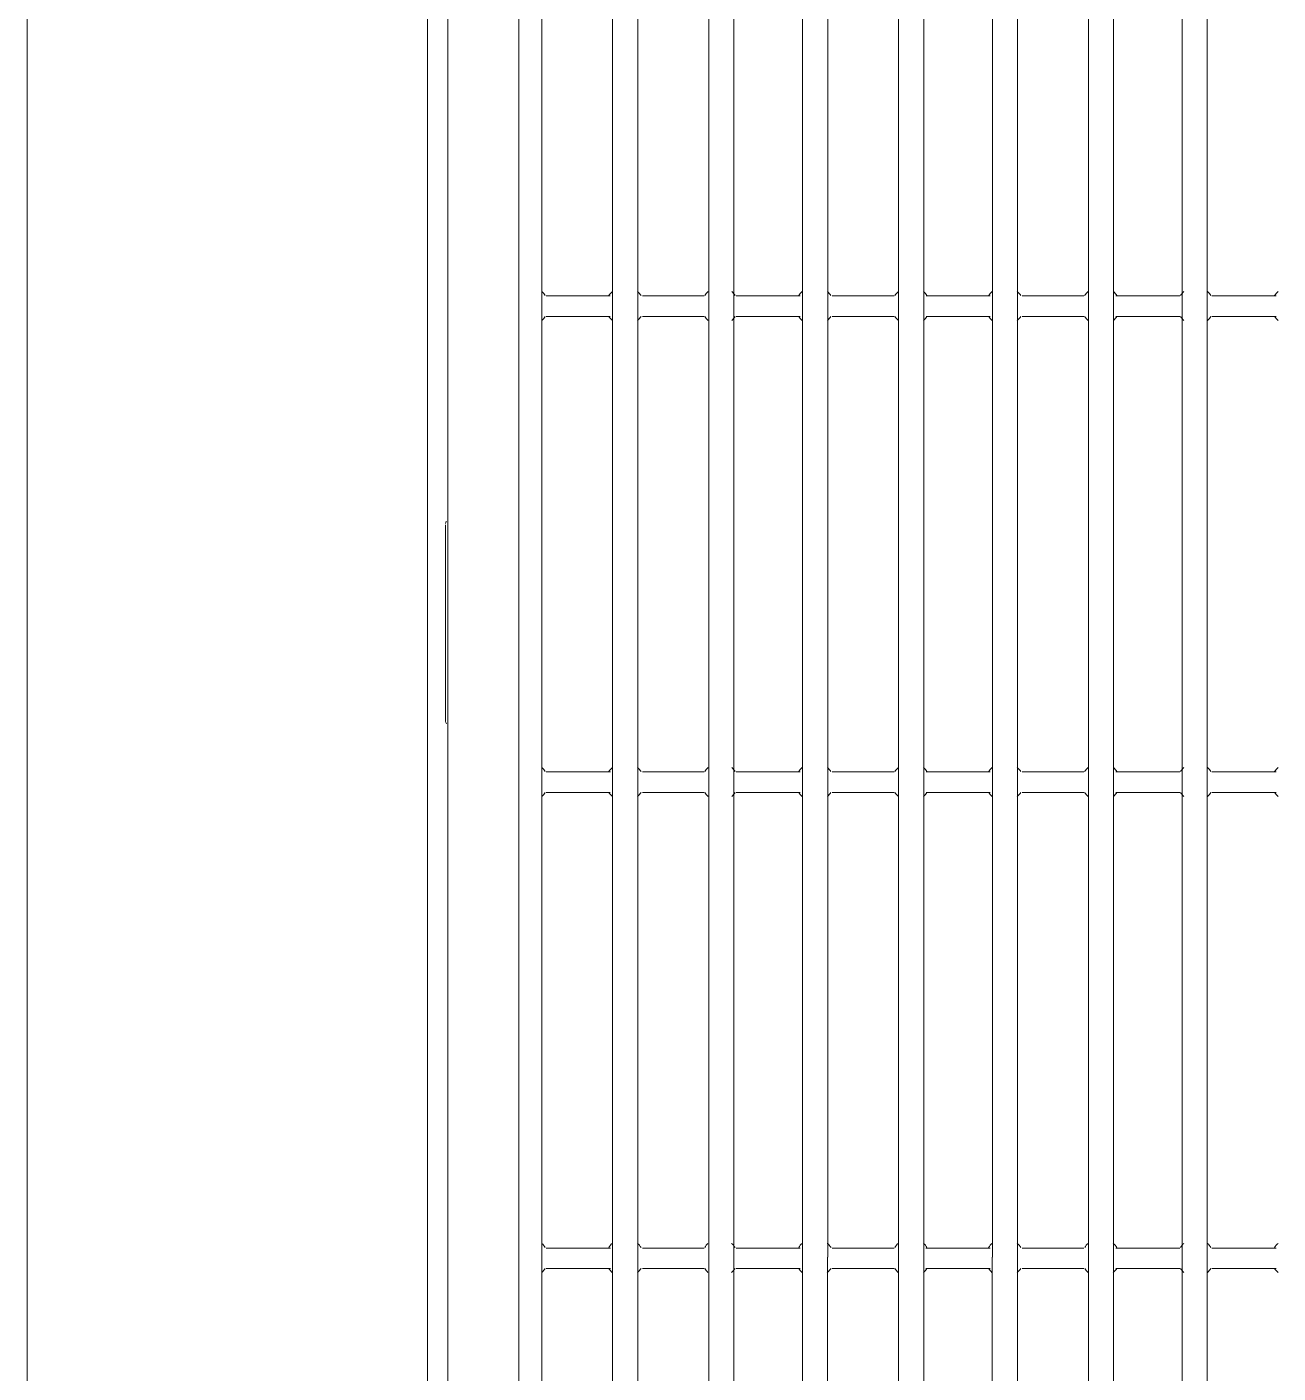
# Model space of a CAD drawing. Header units: inches. Extents: x -114 to 635, y -137 to 57.
# Drawn here: x 543.7636 to 543.9228, y 23.3958 to 23.5669 of the extents above; entities that cross this region are included whole.
import ezdxf

# ---------------------------------------------------------------- set-up
doc = ezdxf.new("R2010")
doc.units = ezdxf.units.IN
doc.header["$MEASUREMENT"] = 0
doc.layers.add('UTILITIES', color=141, linetype='Continuous', lineweight=0)

msp = doc.modelspace()

# ---------------------------------------------------------------- linework, layer by layer
at = {"layer": 'UTILITIES'}
msp.add_line((543.76362, 23.14511, 0), (543.76367, 23.70781, 0), dxfattribs=at)
for points in [[(543.81457, 23.63663, 0), (543.81457, 23.63663, 0), (543.81457, 23.18441, 0), (543.81457, 23.18441, 0)], [(543.81719, 23.63547, 0), (543.81719, 23.63547, 0), (543.81719, 23.41052, 0), (543.81719, 23.41052, 0)], [(543.82621, 23.41052, 0), (543.82621, 23.41052, 0), (543.82621, 23.63023, 0), (543.82621, 23.63023, 0)], [(543.82911, 23.41052, 0), (543.82911, 23.41052, 0), (543.82911, 23.63023, 0), (543.82911, 23.63023, 0)], [(543.83813, 23.41052, 0), (543.83813, 23.41052, 0), (543.83813, 23.63022, 0), (543.83813, 23.63022, 0)], [(543.84133, 23.41052, 0), (543.84133, 23.41052, 0), (543.84133, 23.63022, 0), (543.84133, 23.63022, 0)], [(543.85037, 23.41052, 0), (543.85037, 23.41052, 0), (543.85037, 23.63022, 0), (543.85037, 23.63022, 0)], [(543.85356, 23.41052, 0), (543.85356, 23.41052, 0), (543.85356, 23.63022, 0), (543.85356, 23.63022, 0)], [(543.86228, 23.41052, 0), (543.86228, 23.41052, 0), (543.86228, 23.63022, 0), (543.86228, 23.63022, 0)], [(543.8655, 23.41052, 0), (543.8655, 23.41052, 0), (543.8655, 23.63022, 0), (543.8655, 23.63022, 0)], [(543.87452, 23.41052, 0), (543.87452, 23.41052, 0), (543.87452, 23.63022, 0), (543.87452, 23.63022, 0)], [(543.87771, 23.41052, 0), (543.87771, 23.41052, 0), (543.87771, 23.63022, 0), (543.87771, 23.63022, 0)], [(543.88645, 23.41052, 0), (543.88645, 23.41052, 0), (543.88645, 23.63022, 0), (543.88645, 23.63022, 0)], [(543.88965, 23.41052, 0), (543.88965, 23.41052, 0), (543.88965, 23.63022, 0), (543.88965, 23.63022, 0)], [(543.89867, 23.41052, 0), (543.89867, 23.41052, 0), (543.89867, 23.63022, 0), (543.89867, 23.63022, 0)], [(543.90186, 23.41052, 0), (543.90186, 23.41052, 0), (543.90186, 23.63022, 0), (543.90186, 23.63022, 0)], [(543.9106, 23.41052, 0), (543.9106, 23.41052, 0), (543.9106, 23.63022, 0), (543.9106, 23.63022, 0)], [(543.91379, 23.41052, 0), (543.91379, 23.41052, 0), (543.91379, 23.63022, 0), (543.91379, 23.63022, 0)], [(543.82914, 23.5333, 0), (543.8293, 23.53315, 0), (543.82944, 23.53299, 0), (543.82956, 23.53279, 0)], [(543.83766, 23.53279, 0), (543.83778, 23.53299, 0), (543.83793, 23.53315, 0), (543.83811, 23.5333, 0)], [(543.8413, 23.5333, 0), (543.84148, 23.53315, 0), (543.84163, 23.53299, 0), (543.84175, 23.53279, 0)], [(543.84986, 23.53279, 0), (543.84999, 23.53299, 0), (543.85011, 23.53315, 0), (543.85029, 23.5333, 0)], [(543.8533, 23.5333, 0), (543.85345, 23.53315, 0), (543.8536, 23.53299, 0), (543.85371, 23.53279, 0)], [(543.86182, 23.53279, 0), (543.86194, 23.53299, 0), (543.86208, 23.53315, 0), (543.86225, 23.5333, 0)], [(543.86547, 23.5333, 0), (543.86564, 23.53315, 0), (543.86578, 23.53299, 0), (543.8659, 23.53279, 0)], [(543.87404, 23.53279, 0), (543.87416, 23.53299, 0), (543.87431, 23.53315, 0), (543.87449, 23.5333, 0)], [(543.87768, 23.5333, 0), (543.87786, 23.53315, 0), (543.87801, 23.53299, 0), (543.87813, 23.53279, 0)], [(543.88598, 23.53279, 0), (543.88609, 23.53299, 0), (543.88624, 23.53315, 0), (543.88642, 23.5333, 0)], [(543.88961, 23.5333, 0), (543.88979, 23.53315, 0), (543.88994, 23.53299, 0), (543.89006, 23.53279, 0)], [(543.89818, 23.53279, 0), (543.89832, 23.53299, 0), (543.89846, 23.53315, 0), (543.89864, 23.5333, 0)], [(543.90185, 23.5333, 0), (543.90202, 23.53315, 0), (543.90216, 23.53299, 0), (543.90228, 23.53279, 0)], [(543.91039, 23.53279, 0), (543.9105, 23.53299, 0), (543.91064, 23.53315, 0), (543.91082, 23.5333, 0)], [(543.91383, 23.5333, 0), (543.91399, 23.53315, 0), (543.91412, 23.53299, 0), (543.91424, 23.53279, 0)], [(543.92235, 23.53279, 0), (543.92247, 23.53299, 0), (543.92262, 23.53315, 0), (543.9228, 23.5333, 0)], [(543.8297, 23.53274, 0), (543.8297, 23.53274, 0), (543.83784, 23.53274, 0), (543.83784, 23.53274, 0)], [(543.84978, 23.53274, 0), (543.84978, 23.53274, 0), (543.84193, 23.53274, 0), (543.84193, 23.53274, 0)], [(543.862, 23.53274, 0), (543.862, 23.53274, 0), (543.85386, 23.53274, 0), (543.85386, 23.53274, 0)], [(543.87394, 23.53274, 0), (543.87394, 23.53274, 0), (543.86608, 23.53274, 0), (543.86608, 23.53274, 0)], [(543.88615, 23.53274, 0), (543.88615, 23.53274, 0), (543.87801, 23.53274, 0), (543.87801, 23.53274, 0)], [(543.8981, 23.53274, 0), (543.8981, 23.53274, 0), (543.89023, 23.53274, 0), (543.89023, 23.53274, 0)], [(543.9103, 23.53274, 0), (543.9103, 23.53274, 0), (543.90216, 23.53274, 0), (543.90216, 23.53274, 0)], [(543.92253, 23.53274, 0), (543.92253, 23.53274, 0), (543.91438, 23.53274, 0), (543.91438, 23.53274, 0)], [(543.82956, 23.53013, 0), (543.82944, 23.52993, 0), (543.8293, 23.52977, 0), (543.82914, 23.52962, 0)], [(543.83784, 23.53011, 0), (543.83784, 23.53011, 0), (543.8297, 23.53011, 0), (543.8297, 23.53011, 0)], [(543.83811, 23.52962, 0), (543.83793, 23.52977, 0), (543.83778, 23.52993, 0), (543.83766, 23.53013, 0)], [(543.84175, 23.53013, 0), (543.84163, 23.52993, 0), (543.84148, 23.52977, 0), (543.8413, 23.52962, 0)], [(543.84193, 23.53011, 0), (543.84193, 23.53011, 0), (543.84978, 23.53011, 0), (543.84978, 23.53011, 0)], [(543.85029, 23.52962, 0), (543.85011, 23.52977, 0), (543.84999, 23.52993, 0), (543.84986, 23.53013, 0)], [(543.85371, 23.53013, 0), (543.8536, 23.52993, 0), (543.85345, 23.52977, 0), (543.8533, 23.52962, 0)], [(543.85386, 23.53011, 0), (543.85386, 23.53011, 0), (543.862, 23.53011, 0), (543.862, 23.53011, 0)], [(543.86225, 23.52962, 0), (543.86208, 23.52977, 0), (543.86194, 23.52993, 0), (543.86182, 23.53013, 0)], [(543.8659, 23.53013, 0), (543.86578, 23.52993, 0), (543.86564, 23.52977, 0), (543.86547, 23.52962, 0)], [(543.86608, 23.53011, 0), (543.86608, 23.53011, 0), (543.87394, 23.53011, 0), (543.87394, 23.53011, 0)], [(543.87449, 23.52962, 0), (543.87431, 23.52977, 0), (543.87416, 23.52993, 0), (543.87404, 23.53013, 0)], [(543.87813, 23.53013, 0), (543.87801, 23.52993, 0), (543.87786, 23.52977, 0), (543.87768, 23.52962, 0)], [(543.87801, 23.53011, 0), (543.87801, 23.53011, 0), (543.88615, 23.53011, 0), (543.88615, 23.53011, 0)], [(543.88642, 23.52962, 0), (543.88624, 23.52977, 0), (543.88609, 23.52993, 0), (543.88598, 23.53013, 0)], [(543.89006, 23.53013, 0), (543.88994, 23.52993, 0), (543.88979, 23.52977, 0), (543.88961, 23.52962, 0)], [(543.8981, 23.53011, 0), (543.8981, 23.53011, 0), (543.89023, 23.53011, 0), (543.89023, 23.53011, 0)], [(543.89864, 23.52962, 0), (543.89846, 23.52977, 0), (543.89832, 23.52993, 0), (543.89818, 23.53013, 0)], [(543.90228, 23.53013, 0), (543.90216, 23.52993, 0), (543.90202, 23.52977, 0), (543.90185, 23.52962, 0)], [(543.90216, 23.53011, 0), (543.90216, 23.53011, 0), (543.9103, 23.53011, 0), (543.9103, 23.53011, 0)], [(543.91082, 23.52962, 0), (543.91064, 23.52977, 0), (543.9105, 23.52993, 0), (543.91039, 23.53013, 0)], [(543.91424, 23.53013, 0), (543.91412, 23.52993, 0), (543.91399, 23.52977, 0), (543.91383, 23.52962, 0)], [(543.91438, 23.53011, 0), (543.91438, 23.53011, 0), (543.92253, 23.53011, 0), (543.92253, 23.53011, 0)], [(543.9228, 23.52962, 0), (543.92262, 23.52977, 0), (543.92247, 23.52993, 0), (543.92235, 23.53013, 0)], [(543.81689, 23.50382, 0), (543.81689, 23.50391, 0), (543.81693, 23.50401, 0), (543.817, 23.50407, 0)], [(543.81689, 23.47861, 0), (543.81689, 23.47861, 0), (543.81689, 23.50363, 0), (543.81689, 23.50363, 0)], [(543.817, 23.47832, 0), (543.81693, 23.47841, 0), (543.81689, 23.47853, 0), (543.81689, 23.47865, 0)], [(543.82914, 23.47276, 0), (543.8293, 23.47263, 0), (543.82944, 23.47245, 0), (543.82956, 23.47226, 0)], [(543.8297, 23.4722, 0), (543.8297, 23.4722, 0), (543.83786, 23.4722, 0), (543.83786, 23.4722, 0)], [(543.83766, 23.47226, 0), (543.83778, 23.47245, 0), (543.83793, 23.47263, 0), (543.83811, 23.47276, 0)], [(543.8413, 23.47276, 0), (543.84148, 23.47263, 0), (543.84163, 23.47245, 0), (543.84175, 23.47226, 0)], [(543.84978, 23.4722, 0), (543.84978, 23.4722, 0), (543.84193, 23.4722, 0), (543.84193, 23.4722, 0)], [(543.84986, 23.47226, 0), (543.84999, 23.47245, 0), (543.85011, 23.47263, 0), (543.85029, 23.47276, 0)], [(543.8533, 23.47276, 0), (543.85345, 23.47263, 0), (543.8536, 23.47245, 0), (543.85371, 23.47226, 0)], [(543.862, 23.4722, 0), (543.862, 23.4722, 0), (543.85386, 23.4722, 0), (543.85386, 23.4722, 0)], [(543.86182, 23.47226, 0), (543.86194, 23.47245, 0), (543.86208, 23.47263, 0), (543.86225, 23.47276, 0)], [(543.86547, 23.47276, 0), (543.86564, 23.47263, 0), (543.86578, 23.47245, 0), (543.8659, 23.47226, 0)], [(543.87394, 23.4722, 0), (543.87394, 23.4722, 0), (543.86608, 23.4722, 0), (543.86608, 23.4722, 0)], [(543.87404, 23.47226, 0), (543.87416, 23.47245, 0), (543.87431, 23.47263, 0), (543.87449, 23.47276, 0)], [(543.87768, 23.47276, 0), (543.87786, 23.47263, 0), (543.87801, 23.47245, 0), (543.87813, 23.47226, 0)], [(543.88615, 23.4722, 0), (543.88615, 23.4722, 0), (543.87801, 23.4722, 0), (543.87801, 23.4722, 0)], [(543.88598, 23.47226, 0), (543.88609, 23.47245, 0), (543.88624, 23.47263, 0), (543.88642, 23.47276, 0)], [(543.88961, 23.47276, 0), (543.88979, 23.47263, 0), (543.88994, 23.47245, 0), (543.89006, 23.47226, 0)], [(543.8981, 23.4722, 0), (543.8981, 23.4722, 0), (543.89023, 23.4722, 0), (543.89023, 23.4722, 0)], [(543.89818, 23.47226, 0), (543.89832, 23.47245, 0), (543.89846, 23.47263, 0), (543.89864, 23.47276, 0)], [(543.90185, 23.47276, 0), (543.90202, 23.47263, 0), (543.90216, 23.47245, 0), (543.90228, 23.47226, 0)], [(543.9103, 23.4722, 0), (543.9103, 23.4722, 0), (543.90216, 23.4722, 0), (543.90216, 23.4722, 0)], [(543.91039, 23.47226, 0), (543.9105, 23.47245, 0), (543.91064, 23.47263, 0), (543.91082, 23.47276, 0)], [(543.91383, 23.47276, 0), (543.91399, 23.47263, 0), (543.91412, 23.47245, 0), (543.91424, 23.47226, 0)], [(543.92253, 23.4722, 0), (543.92253, 23.4722, 0), (543.91438, 23.4722, 0), (543.91438, 23.4722, 0)], [(543.92235, 23.47226, 0), (543.92247, 23.47245, 0), (543.92262, 23.47263, 0), (543.9228, 23.47276, 0)], [(543.82956, 23.4696, 0), (543.82944, 23.4694, 0), (543.8293, 23.46923, 0), (543.82914, 23.4691, 0)], [(543.83784, 23.46959, 0), (543.83784, 23.46959, 0), (543.8297, 23.46959, 0), (543.8297, 23.46959, 0)], [(543.83811, 23.4691, 0), (543.83793, 23.46923, 0), (543.83778, 23.4694, 0), (543.83766, 23.4696, 0)], [(543.84175, 23.4696, 0), (543.84163, 23.4694, 0), (543.84148, 23.46923, 0), (543.8413, 23.4691, 0)], [(543.84193, 23.46959, 0), (543.84193, 23.46959, 0), (543.84978, 23.46959, 0), (543.84978, 23.46959, 0)], [(543.85029, 23.4691, 0), (543.85011, 23.46923, 0), (543.84999, 23.4694, 0), (543.84986, 23.4696, 0)], [(543.85371, 23.4696, 0), (543.8536, 23.4694, 0), (543.85345, 23.46923, 0), (543.8533, 23.4691, 0)], [(543.85386, 23.46959, 0), (543.85386, 23.46959, 0), (543.862, 23.46959, 0), (543.862, 23.46959, 0)], [(543.86225, 23.4691, 0), (543.86208, 23.46923, 0), (543.86194, 23.4694, 0), (543.86182, 23.4696, 0)], [(543.8659, 23.4696, 0), (543.86578, 23.4694, 0), (543.86564, 23.46923, 0), (543.86547, 23.4691, 0)], [(543.86608, 23.46959, 0), (543.86608, 23.46959, 0), (543.87394, 23.46959, 0), (543.87394, 23.46959, 0)], [(543.87449, 23.4691, 0), (543.87431, 23.46923, 0), (543.87416, 23.4694, 0), (543.87404, 23.4696, 0)], [(543.87813, 23.4696, 0), (543.87801, 23.4694, 0), (543.87786, 23.46923, 0), (543.87768, 23.4691, 0)], [(543.87801, 23.46959, 0), (543.87801, 23.46959, 0), (543.88615, 23.46959, 0), (543.88615, 23.46959, 0)], [(543.88642, 23.4691, 0), (543.88624, 23.46923, 0), (543.88609, 23.4694, 0), (543.88598, 23.4696, 0)], [(543.89006, 23.4696, 0), (543.88994, 23.4694, 0), (543.88979, 23.46923, 0), (543.88961, 23.4691, 0)], [(543.8981, 23.46959, 0), (543.8981, 23.46959, 0), (543.89023, 23.46959, 0), (543.89023, 23.46959, 0)], [(543.89864, 23.4691, 0), (543.89846, 23.46923, 0), (543.89832, 23.4694, 0), (543.89818, 23.4696, 0)], [(543.90228, 23.4696, 0), (543.90216, 23.4694, 0), (543.90202, 23.46923, 0), (543.90185, 23.4691, 0)], [(543.90216, 23.46959, 0), (543.90216, 23.46959, 0), (543.9103, 23.46959, 0), (543.9103, 23.46959, 0)], [(543.91082, 23.4691, 0), (543.91064, 23.46923, 0), (543.9105, 23.4694, 0), (543.91039, 23.4696, 0)], [(543.91424, 23.4696, 0), (543.91412, 23.4694, 0), (543.91399, 23.46923, 0), (543.91383, 23.4691, 0)], [(543.91438, 23.46959, 0), (543.91438, 23.46959, 0), (543.92253, 23.46959, 0), (543.92253, 23.46959, 0)], [(543.9228, 23.4691, 0), (543.92262, 23.46923, 0), (543.92247, 23.4694, 0), (543.92235, 23.4696, 0)], [(543.82914, 23.41225, 0), (543.8293, 23.4121, 0), (543.82942, 23.41194, 0), (543.82956, 23.41173, 0)], [(543.8297, 23.41166, 0), (543.8297, 23.41166, 0), (543.83786, 23.41166, 0), (543.83786, 23.41166, 0)], [(543.83767, 23.41173, 0), (543.83777, 23.41194, 0), (543.83793, 23.4121, 0), (543.83809, 23.41225, 0)], [(543.8413, 23.41225, 0), (543.84147, 23.4121, 0), (543.84163, 23.41194, 0), (543.84175, 23.41173, 0)], [(543.84979, 23.41166, 0), (543.84979, 23.41166, 0), (543.84192, 23.41166, 0), (543.84192, 23.41166, 0)], [(543.84986, 23.41173, 0), (543.84997, 23.41194, 0), (543.85011, 23.4121, 0), (543.85027, 23.41225, 0)], [(543.85328, 23.41225, 0), (543.85345, 23.4121, 0), (543.85359, 23.41194, 0), (543.85371, 23.41173, 0)], [(543.862, 23.41166, 0), (543.862, 23.41166, 0), (543.85385, 23.41166, 0), (543.85385, 23.41166, 0)], [(543.86182, 23.41173, 0), (543.86193, 23.41194, 0), (543.86207, 23.4121, 0), (543.86225, 23.41225, 0)], [(543.86545, 23.41225, 0), (543.86564, 23.4121, 0), (543.86578, 23.41194, 0), (543.86592, 23.41173, 0)], [(543.87394, 23.41166, 0), (543.87394, 23.41166, 0), (543.86608, 23.41166, 0), (543.86608, 23.41166, 0)], [(543.87404, 23.41173, 0), (543.87415, 23.41194, 0), (543.87431, 23.4121, 0), (543.87447, 23.41225, 0)], [(543.87767, 23.41225, 0), (543.87786, 23.4121, 0), (543.878, 23.41194, 0), (543.87813, 23.41173, 0)], [(543.88615, 23.41166, 0), (543.88615, 23.41166, 0), (543.878, 23.41166, 0), (543.878, 23.41166, 0)], [(543.88597, 23.41173, 0), (543.88608, 23.41194, 0), (543.88624, 23.4121, 0), (543.8864, 23.41225, 0)], [(543.8896, 23.41225, 0), (543.88979, 23.4121, 0), (543.88995, 23.41194, 0), (543.89006, 23.41173, 0)], [(543.89808, 23.41166, 0), (543.89808, 23.41166, 0), (543.89023, 23.41166, 0), (543.89023, 23.41166, 0)], [(543.89819, 23.41173, 0), (543.89832, 23.41194, 0), (543.89846, 23.4121, 0), (543.89864, 23.41225, 0)], [(543.90183, 23.41225, 0), (543.90202, 23.4121, 0), (543.90214, 23.41194, 0), (543.90228, 23.41173, 0)], [(543.9103, 23.41166, 0), (543.9103, 23.41166, 0), (543.90214, 23.41166, 0), (543.90214, 23.41166, 0)], [(543.91039, 23.41173, 0), (543.9105, 23.41194, 0), (543.91063, 23.4121, 0), (543.91082, 23.41225, 0)], [(543.91381, 23.41225, 0), (543.91397, 23.4121, 0), (543.91412, 23.41194, 0), (543.91424, 23.41173, 0)], [(543.92253, 23.41166, 0), (543.92253, 23.41166, 0), (543.91437, 23.41166, 0), (543.91437, 23.41166, 0)], [(543.92235, 23.41173, 0), (543.92246, 23.41194, 0), (543.92261, 23.4121, 0), (543.9228, 23.41225, 0)], [(543.81719, 23.18529, 0), (543.81719, 23.18529, 0), (543.81719, 23.41052, 0), (543.81719, 23.41052, 0)], [(543.8262, 23.41052, 0), (543.8262, 23.41052, 0), (543.8262, 23.1908, 0), (543.8262, 23.1908, 0)], [(543.82911, 23.41052, 0), (543.82911, 23.41052, 0), (543.82911, 23.1908, 0), (543.82911, 23.1908, 0)], [(543.83813, 23.41052, 0), (543.83813, 23.41052, 0), (543.83813, 23.1908, 0), (543.83813, 23.1908, 0)], [(543.84134, 23.41052, 0), (543.84134, 23.41052, 0), (543.84134, 23.1908, 0), (543.84134, 23.1908, 0)], [(543.85037, 23.41052, 0), (543.85037, 23.41052, 0), (543.85037, 23.1908, 0), (543.85037, 23.1908, 0)], [(543.85356, 23.41052, 0), (543.85356, 23.41052, 0), (543.85356, 23.1908, 0), (543.85356, 23.1908, 0)], [(543.86228, 23.41052, 0), (543.86228, 23.41052, 0), (543.86228, 23.1908, 0), (543.86228, 23.1908, 0)], [(543.86549, 23.41052, 0), (543.86549, 23.41052, 0), (543.86549, 23.1908, 0), (543.86549, 23.1908, 0)], [(543.87451, 23.41052, 0), (543.87451, 23.41052, 0), (543.87451, 23.1908, 0), (543.87451, 23.1908, 0)], [(543.87771, 23.41052, 0), (543.87771, 23.41052, 0), (543.87771, 23.1908, 0), (543.87771, 23.1908, 0)], [(543.88644, 23.41052, 0), (543.88644, 23.41052, 0), (543.88644, 23.1908, 0), (543.88644, 23.1908, 0)], [(543.88964, 23.41052, 0), (543.88964, 23.41052, 0), (543.88964, 23.1908, 0), (543.88964, 23.1908, 0)], [(543.89866, 23.41052, 0), (543.89866, 23.41052, 0), (543.89866, 23.1908, 0), (543.89866, 23.1908, 0)], [(543.90186, 23.41052, 0), (543.90186, 23.41052, 0), (543.90186, 23.1908, 0), (543.90186, 23.1908, 0)], [(543.9106, 23.41052, 0), (543.9106, 23.41052, 0), (543.9106, 23.1908, 0), (543.9106, 23.1908, 0)], [(543.91379, 23.41052, 0), (543.91379, 23.41052, 0), (543.91379, 23.1908, 0), (543.91379, 23.1908, 0)], [(543.82956, 23.40906, 0), (543.82942, 23.40889, 0), (543.8293, 23.40871, 0), (543.82914, 23.40856, 0)], [(543.8297, 23.40905, 0), (543.8297, 23.40905, 0), (543.83786, 23.40905, 0), (543.83786, 23.40905, 0)], [(543.83809, 23.40856, 0), (543.83793, 23.40871, 0), (543.83777, 23.40889, 0), (543.83767, 23.40906, 0)], [(543.84175, 23.40906, 0), (543.84163, 23.40889, 0), (543.84147, 23.40871, 0), (543.8413, 23.40856, 0)], [(543.84979, 23.40905, 0), (543.84979, 23.40905, 0), (543.84192, 23.40905, 0), (543.84192, 23.40905, 0)], [(543.85027, 23.40856, 0), (543.85011, 23.40871, 0), (543.84997, 23.40889, 0), (543.84986, 23.40906, 0)], [(543.85371, 23.40906, 0), (543.85359, 23.40889, 0), (543.85345, 23.40871, 0), (543.85328, 23.40856, 0)], [(543.862, 23.40905, 0), (543.862, 23.40905, 0), (543.85385, 23.40905, 0), (543.85385, 23.40905, 0)], [(543.86225, 23.40856, 0), (543.86207, 23.40871, 0), (543.86193, 23.40889, 0), (543.86182, 23.40906, 0)], [(543.86592, 23.40906, 0), (543.86578, 23.40889, 0), (543.86564, 23.40871, 0), (543.86545, 23.40856, 0)], [(543.87394, 23.40905, 0), (543.87394, 23.40905, 0), (543.86608, 23.40905, 0), (543.86608, 23.40905, 0)], [(543.87447, 23.40856, 0), (543.87431, 23.40871, 0), (543.87415, 23.40889, 0), (543.87404, 23.40906, 0)], [(543.87813, 23.40906, 0), (543.878, 23.40889, 0), (543.87786, 23.40871, 0), (543.87767, 23.40856, 0)], [(543.88615, 23.40905, 0), (543.88615, 23.40905, 0), (543.878, 23.40905, 0), (543.878, 23.40905, 0)], [(543.8864, 23.40856, 0), (543.88624, 23.40871, 0), (543.88608, 23.40889, 0), (543.88597, 23.40906, 0)], [(543.89006, 23.40906, 0), (543.88995, 23.40889, 0), (543.88979, 23.40871, 0), (543.8896, 23.40856, 0)], [(543.89808, 23.40905, 0), (543.89808, 23.40905, 0), (543.89023, 23.40905, 0), (543.89023, 23.40905, 0)], [(543.89864, 23.40856, 0), (543.89846, 23.40871, 0), (543.89832, 23.40889, 0), (543.89819, 23.40906, 0)], [(543.90228, 23.40906, 0), (543.90214, 23.40889, 0), (543.90202, 23.40871, 0), (543.90183, 23.40856, 0)], [(543.9103, 23.40905, 0), (543.9103, 23.40905, 0), (543.90214, 23.40905, 0), (543.90214, 23.40905, 0)], [(543.91082, 23.40856, 0), (543.91063, 23.40871, 0), (543.9105, 23.40889, 0), (543.91039, 23.40906, 0)], [(543.91424, 23.40906, 0), (543.91412, 23.40889, 0), (543.91397, 23.40871, 0), (543.91381, 23.40856, 0)], [(543.92253, 23.40905, 0), (543.92253, 23.40905, 0), (543.91437, 23.40905, 0), (543.91437, 23.40905, 0)], [(543.9228, 23.40856, 0), (543.92261, 23.40871, 0), (543.92246, 23.40889, 0), (543.92235, 23.40906, 0)]]:
    msp.add_open_spline(points, degree=3, dxfattribs=at)

doc.saveas('drawing.dxf')
